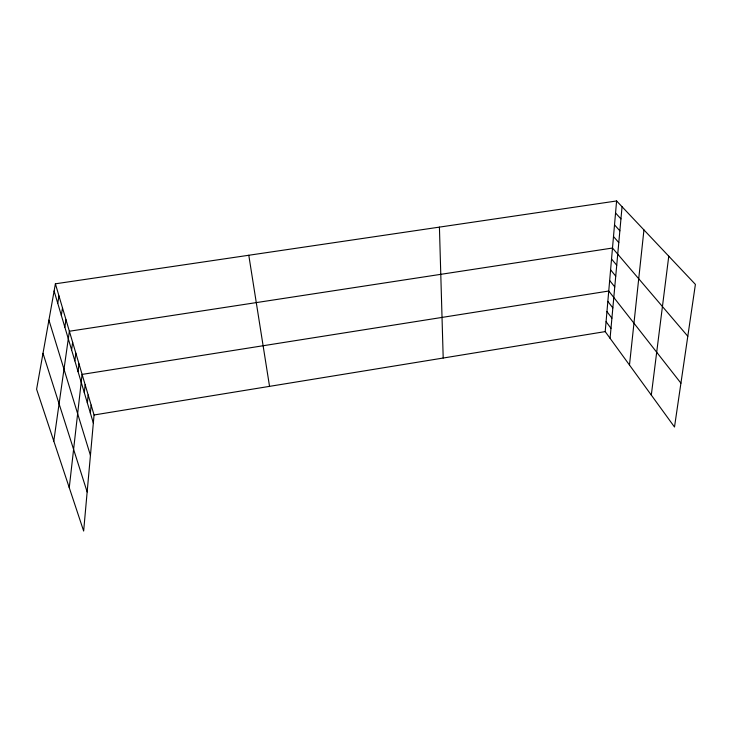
<?xml version="1.0" encoding="UTF-8"?>
<svg xmlns="http://www.w3.org/2000/svg" width="732" height="732" viewBox="0 0 732 732"><rect width="100%" height="100%" fill="white"/><g stroke="black" fill="none" stroke-linecap="round" stroke-linejoin="round"><path stroke-width="1.1" d="M616.6 200.961L695.4 284.391L674.501 427.021L605.208 331.605L616.6 200.961L55.394 283.806L36.6 389.25L83.649 531.039L94.062 414.98L55.394 283.806M610.076 338.303L622.054 206.735M90.375 413.086L91.134 405.061M87.364 402.957L88.169 394.996M84.308 392.681L85.159 384.776M629.483 365.03L643.95 229.912M69.256 487.677L82.094 374.4L608.75 291.025L680.925 383.165M78.059 371.636L78.992 363.859M74.856 360.867L75.835 353.153M651.306 395.079L668.764 256.191M71.608 349.923L72.633 342.283M53.793 441.067L69.375 331.239L612.501 248.029L687.796 336.253M64.846 327.158L65.962 319.674M61.323 315.318L62.504 307.916M57.746 303.277L58.981 295.966M94.062 414.98L605.208 331.605M615.548 213.003L620.946 218.877M614.514 224.861L619.858 230.827M613.498 236.537L618.787 242.585M611.54 259.018L616.728 265.231M610.598 269.843L615.731 276.138M609.664 280.512L614.752 286.88M607.844 301.392L612.84 307.898M606.956 311.603L611.906 318.173M606.078 321.677L610.982 328.311M43.005 353.336L87.154 491.941M48.925 320.122L90.439 455.386M54.104 291.025L93.339 423.059M248.788 255.258L269.541 386.359M439.42 227.112L443.199 358.03"/></g></svg>
